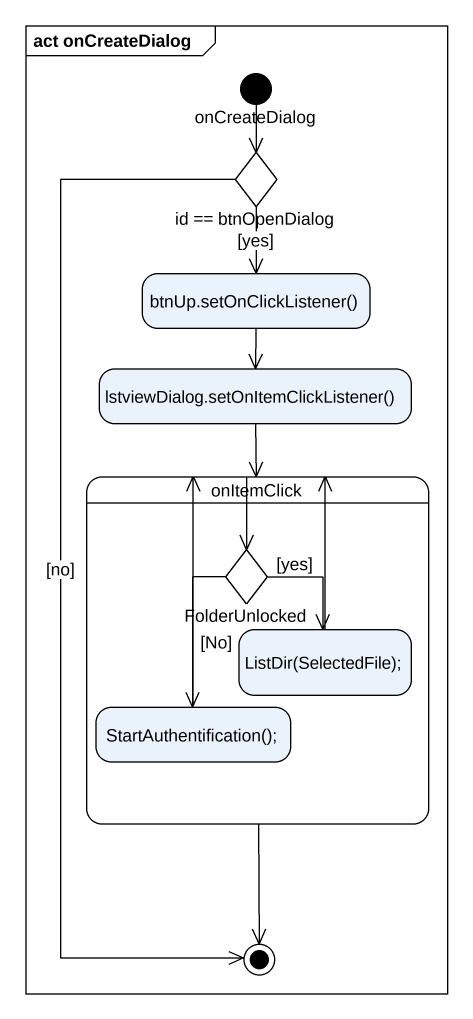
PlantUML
@startuml
mainframe act onCreateDialog
hide empty description
state onCreateDialog <<start>>
state "id == btnOpenDialog" as id_btnOpenDialog <<choice>>
state "btnUp.setOnClickListener()" as btnUp_setOnClickListener
state "lstviewDialog.setOnItemClickListener()" as lstviewDialog
state onItemClick {
  state FolderUnlocked <<choice>>
  state "ListDir(SelectedFile);" as ListDir_SelectedFile
  state "StartAuthentification();" as StartAuthentification
}
onCreateDialog --> id_btnOpenDialog
id_btnOpenDialog --> btnUp_setOnClickListener : [yes]
btnUp_setOnClickListener --> lstviewDialog
lstviewDialog --> onItemClick
onItemClick -up-> FolderUnlocked
FolderUnlocked --> ListDir_SelectedFile : [yes]
FolderUnlocked --> StartAuthentification : [No]
ListDir_SelectedFile -left-> onItemClick
StartAuthentification -up-> onItemClick
id_btnOpenDialog --> [*] : [no]
onItemClick --> [*]
@enduml
